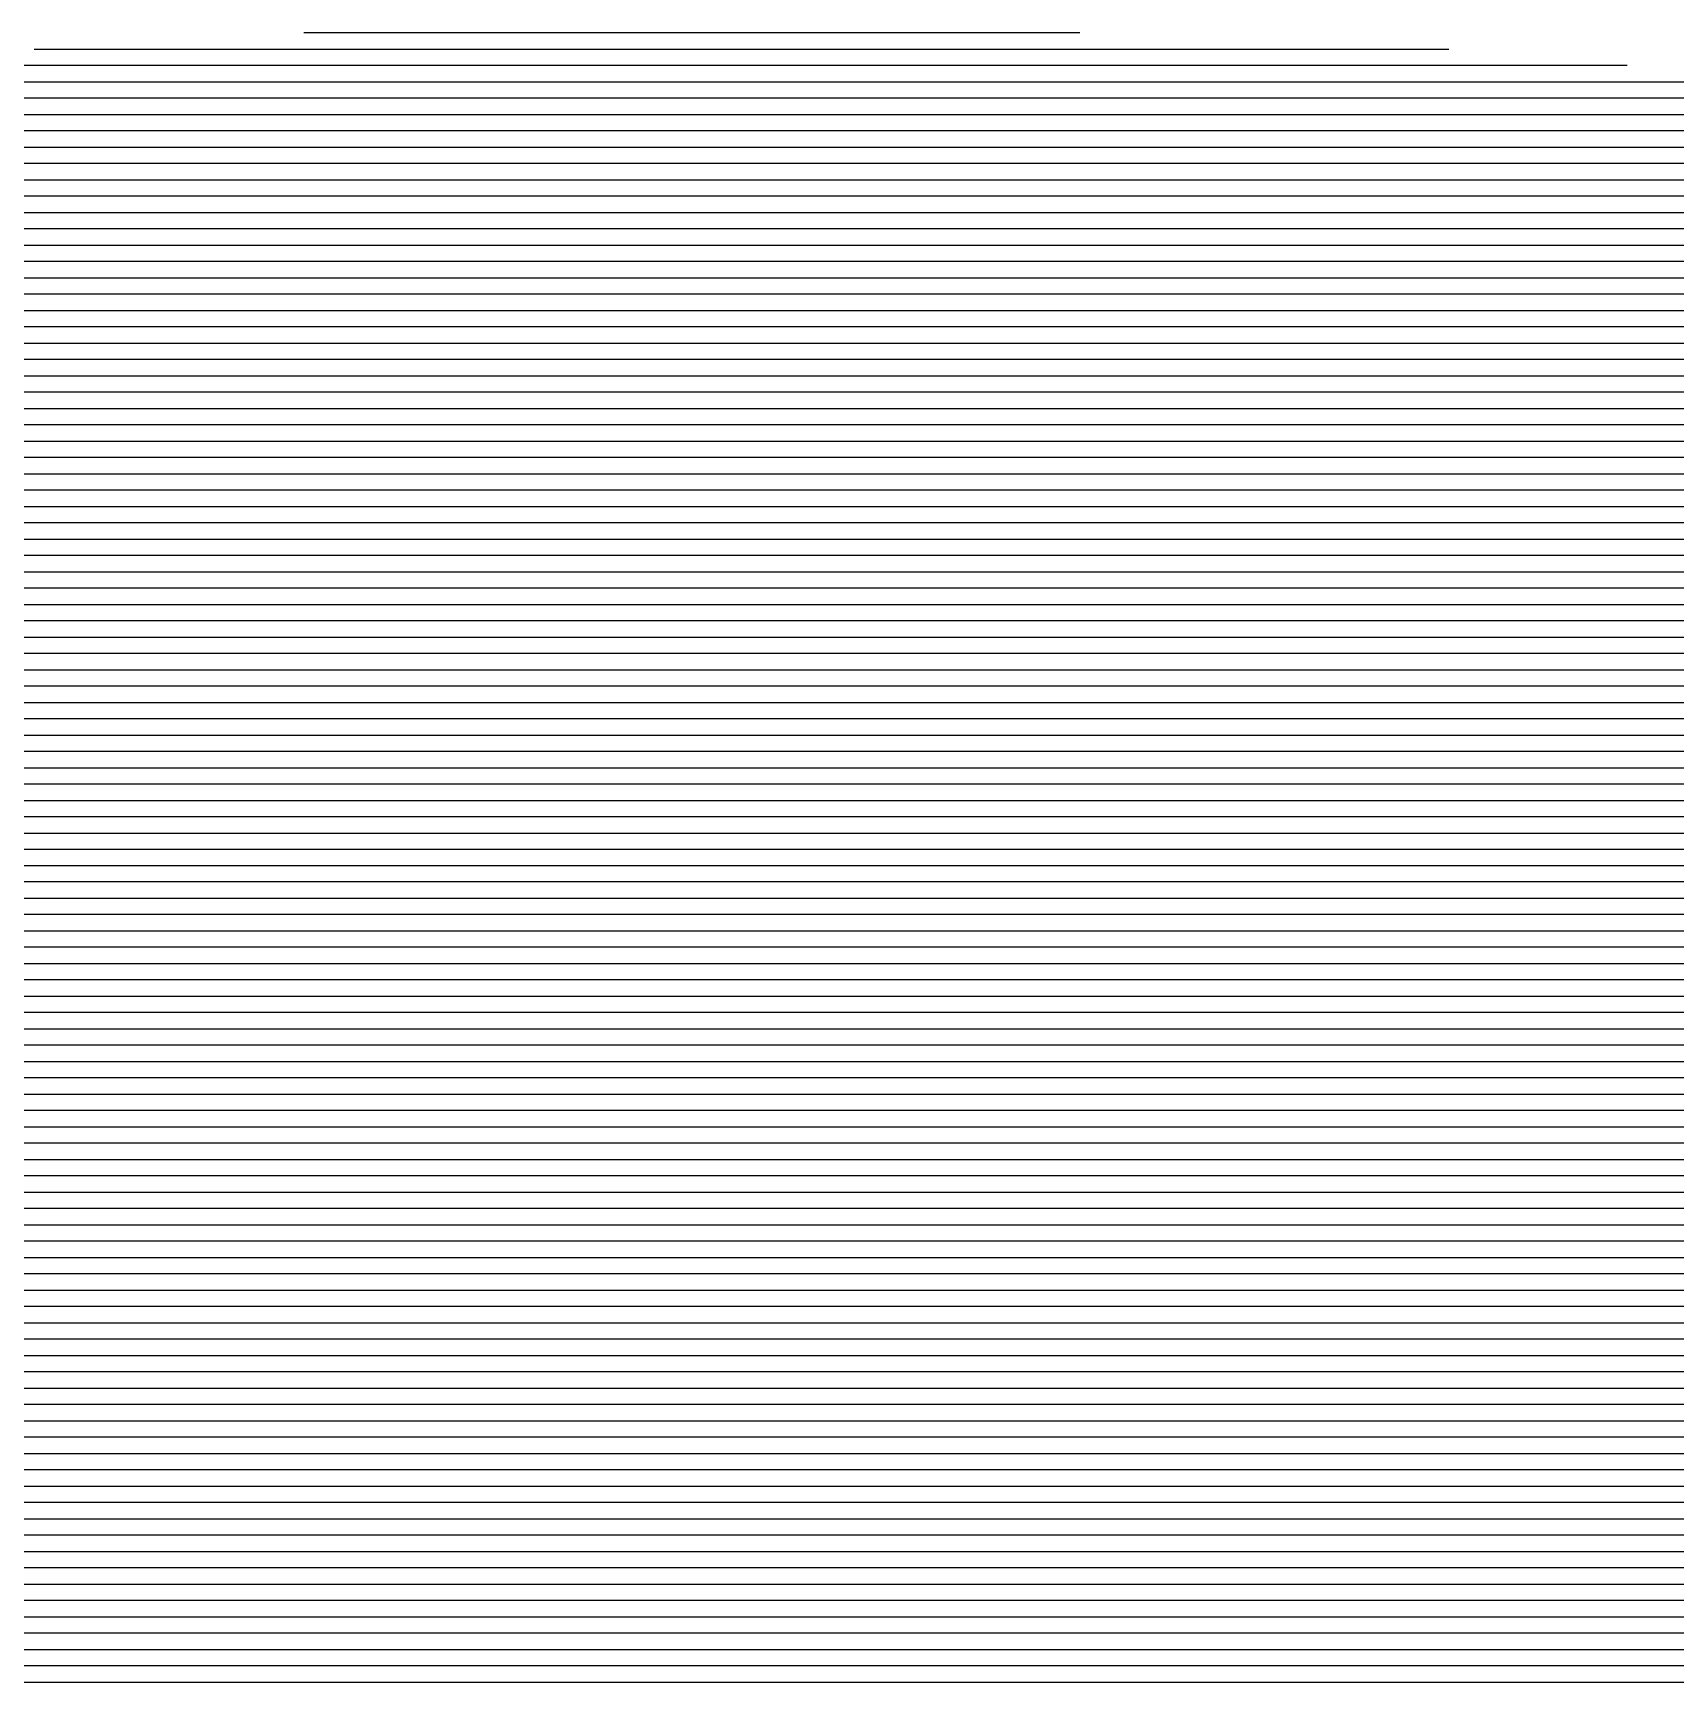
# Model space of a CAD drawing. Header units: metres. Extents: x -6.9 to 6.9, y -7 to 7.
# Drawn here: x -0.308 to 0.698, y 5.98 to 6.99 of the extents above; entities that cross this region are included whole.
import ezdxf

# ---------------------------------------------------------------- set-up
doc = ezdxf.new("R2010")
doc.units = ezdxf.units.M

msp = doc.modelspace()

# ---------------------------------------------------------------- linework, layer by layer
for p, q in [((-0.04697, 6.989597, -0.469276), (-0.141876, 6.989597, -0.485781)), ((-0.045724, 6.989597, -0.469055), (-0.04697, 6.989597, -0.469276)), ((0.333517, 6.989597, -0.402186), (-0.045724, 6.989597, -0.469055)), ((-0.307041, 6.979597, -0.514045), (-0.048691, 6.979597, -0.469113)), ((-0.048691, 6.979597, -0.469113), (-0.045298, 6.979597, -0.468512)), ((-0.045298, 6.979597, -0.468512), (0.472353, 6.979597, -0.377239)), ((0.472353, 6.979597, -0.377239), (0.474096, 6.979597, -0.376926)), ((0.474096, 6.979597, -0.376926), (0.559751, 6.979597, -0.361604)), ((-0.050412, 6.969597, -0.46895), (-0.472207, 6.969597, -0.542309)), ((-0.044872, 6.969597, -0.467969), (-0.050412, 6.969597, -0.46895)), ((0.470145, 6.969597, -0.37716), (-0.044872, 6.969597, -0.467969)), ((0.474107, 6.969597, -0.37645), (0.470145, 6.969597, -0.37716)), ((0.668891, 6.969597, -0.341606), (0.474107, 6.969597, -0.37645)), ((-0.570311, 6.959597, -0.558909), (-0.052132, 6.959597, -0.468788)), ((-0.052132, 6.959597, -0.468788), (-0.044446, 6.959597, -0.467426)), ((-0.044446, 6.959597, -0.467426), (0.467936, 6.959597, -0.377082)), ((0.467936, 6.959597, -0.377082), (0.474118, 6.959597, -0.375973)), ((0.474118, 6.959597, -0.375973), (0.77803, 6.959597, -0.321608)), ((-0.053853, 6.949597, -0.468625), (-0.56939, 6.949597, -0.558287)), ((-0.04402, 6.949597, -0.466883), (-0.053853, 6.949597, -0.468625)), ((0.465728, 6.949597, -0.377003), (-0.04402, 6.949597, -0.466883)), ((0.474129, 6.949597, -0.375496), (0.465728, 6.949597, -0.377003)), ((0.887169, 6.949597, -0.30161), (0.474129, 6.949597, -0.375496)), ((-0.568469, 6.939597, -0.557665), (-0.055574, 6.939597, -0.468463)), ((-0.055574, 6.939597, -0.468463), (-0.043594, 6.939597, -0.46634)), ((-0.043594, 6.939597, -0.46634), (0.463519, 6.939597, -0.376925)), ((0.463519, 6.939597, -0.376925), (0.47414, 6.939597, -0.37502)), ((0.47414, 6.939597, -0.37502), (0.978607, 6.939597, -0.284778)), ((-0.057295, 6.929597, -0.4683), (-0.567547, 6.929597, -0.557043)), ((-0.043168, 6.929597, -0.465797), (-0.057295, 6.929597, -0.4683)), ((0.461311, 6.929597, -0.376847), (-0.043168, 6.929597, -0.465797)), ((0.474152, 6.929597, -0.374543), (0.461311, 6.929597, -0.376847)), ((0.976029, 6.929597, -0.284765), (0.474152, 6.929597, -0.374543)), ((-0.566626, 6.919597, -0.556421), (-0.059015, 6.919597, -0.468138)), ((-0.059015, 6.919597, -0.468138), (-0.042742, 6.919597, -0.465254)), ((-0.042742, 6.919597, -0.465254), (0.459102, 6.919597, -0.376768)), ((0.459102, 6.919597, -0.376768), (0.474163, 6.919597, -0.374067)), ((0.474163, 6.919597, -0.374067), (0.973451, 6.919597, -0.284752)), ((-0.060736, 6.909597, -0.467975), (-0.565705, 6.909597, -0.555799)), ((-0.042317, 6.909597, -0.464711), (-0.060736, 6.909597, -0.467975)), ((0.456894, 6.909597, -0.37669), (-0.042317, 6.909597, -0.464711)), ((0.474174, 6.909597, -0.37359), (0.456894, 6.909597, -0.37669)), ((0.970872, 6.909597, -0.284738), (0.474174, 6.909597, -0.37359)), ((-0.564784, 6.899597, -0.555177), (-0.062457, 6.899597, -0.467813)), ((-0.062457, 6.899597, -0.467813), (-0.041891, 6.899597, -0.464168)), ((-0.041891, 6.899597, -0.464168), (0.454685, 6.899597, -0.376611)), ((0.454685, 6.899597, -0.376611), (0.474185, 6.899597, -0.373114)), ((0.474185, 6.899597, -0.373114), (0.968294, 6.899597, -0.284725)), ((-0.064178, 6.889597, -0.46765), (-0.563863, 6.889597, -0.554555)), ((-0.041465, 6.889597, -0.463626), (-0.064178, 6.889597, -0.46765)), ((0.452477, 6.889597, -0.376533), (-0.041465, 6.889597, -0.463626)), ((0.474196, 6.889597, -0.372637), (0.452477, 6.889597, -0.376533)), ((0.965716, 6.889597, -0.284711), (0.474196, 6.889597, -0.372637)), ((-0.562942, 6.879597, -0.553933), (-0.065898, 6.879597, -0.467488)), ((-0.065898, 6.879597, -0.467488), (-0.041039, 6.879597, -0.463083)), ((-0.041039, 6.879597, -0.463083), (0.450268, 6.879597, -0.376455)), ((0.450268, 6.879597, -0.376455), (0.474208, 6.879597, -0.37216)), ((0.474208, 6.879597, -0.37216), (0.963138, 6.879597, -0.284698)), ((-0.067619, 6.869597, -0.467325), (-0.562021, 6.869597, -0.553311)), ((-0.040613, 6.869597, -0.46254), (-0.067619, 6.869597, -0.467325)), ((0.44806, 6.869597, -0.376376), (-0.040613, 6.869597, -0.46254)), ((0.474219, 6.869597, -0.371684), (0.44806, 6.869597, -0.376376)), ((0.96056, 6.869597, -0.284685), (0.474219, 6.869597, -0.371684)), ((-0.5611, 6.859597, -0.552689), (-0.06934, 6.859597, -0.467163)), ((-0.06934, 6.859597, -0.467163), (-0.040187, 6.859597, -0.461997)), ((-0.040187, 6.859597, -0.461997), (0.445851, 6.859597, -0.376298)), ((0.445851, 6.859597, -0.376298), (0.47423, 6.859597, -0.371207)), ((0.47423, 6.859597, -0.371207), (0.957982, 6.859597, -0.284671)), ((-0.071061, 6.849597, -0.467), (-0.560179, 6.849597, -0.552067)), ((-0.039761, 6.849597, -0.461454), (-0.071061, 6.849597, -0.467)), ((0.443643, 6.849597, -0.376219), (-0.039761, 6.849597, -0.461454)), ((0.474241, 6.849597, -0.370731), (0.443643, 6.849597, -0.376219)), ((0.955404, 6.849597, -0.284658), (0.474241, 6.849597, -0.370731)), ((-0.559258, 6.839597, -0.551445), (-0.072782, 6.839597, -0.466838)), ((-0.072782, 6.839597, -0.466838), (-0.039335, 6.839597, -0.460911)), ((-0.039335, 6.839597, -0.460911), (0.441434, 6.839597, -0.376141)), ((0.441434, 6.839597, -0.376141), (0.474252, 6.839597, -0.370254)), ((0.474252, 6.839597, -0.370254), (0.952826, 6.839597, -0.284645)), ((-0.074502, 6.829597, -0.466675), (-0.558337, 6.829597, -0.550823)), ((-0.03891, 6.829597, -0.460368), (-0.074502, 6.829597, -0.466675)), ((0.439226, 6.829597, -0.376063), (-0.03891, 6.829597, -0.460368)), ((0.474264, 6.829597, -0.369778), (0.439226, 6.829597, -0.376063)), ((0.950248, 6.829597, -0.284631), (0.474264, 6.829597, -0.369778)), ((-0.557416, 6.819597, -0.550201), (-0.076223, 6.819597, -0.466513)), ((-0.076223, 6.819597, -0.466513), (-0.038484, 6.819597, -0.459825)), ((-0.038484, 6.819597, -0.459825), (0.437017, 6.819597, -0.375984)), ((0.437017, 6.819597, -0.375984), (0.474275, 6.819597, -0.369301)), ((0.474275, 6.819597, -0.369301), (0.947669, 6.819597, -0.284618)), ((-0.077944, 6.809597, -0.46635), (-0.556495, 6.809597, -0.549579)), ((-0.038058, 6.809597, -0.459282), (-0.077944, 6.809597, -0.46635)), ((0.434809, 6.809597, -0.375906), (-0.038058, 6.809597, -0.459282)), ((0.474286, 6.809597, -0.368824), (0.434809, 6.809597, -0.375906)), ((0.945091, 6.809597, -0.284604), (0.474286, 6.809597, -0.368824)), ((-0.555574, 6.799597, -0.548957), (-0.079665, 6.799597, -0.466188)), ((-0.079665, 6.799597, -0.466188), (-0.037632, 6.799597, -0.458739)), ((-0.037632, 6.799597, -0.458739), (0.4326, 6.799597, -0.375827)), ((0.4326, 6.799597, -0.375827), (0.474297, 6.799597, -0.368348)), ((0.474297, 6.799597, -0.368348), (0.942513, 6.799597, -0.284591)), ((-0.081385, 6.789597, -0.466025), (-0.554653, 6.789597, -0.548335)), ((-0.037206, 6.789597, -0.458196), (-0.081385, 6.789597, -0.466025)), ((0.430392, 6.789597, -0.375749), (-0.037206, 6.789597, -0.458196)), ((0.474308, 6.789597, -0.367871), (0.430392, 6.789597, -0.375749)), ((0.939935, 6.789597, -0.284578), (0.474308, 6.789597, -0.367871)), ((-0.553732, 6.779597, -0.547713), (-0.083106, 6.779597, -0.465863)), ((-0.083106, 6.779597, -0.465863), (-0.03678, 6.779597, -0.457654)), ((-0.03678, 6.779597, -0.457654), (0.428184, 6.779597, -0.37567)), ((0.428184, 6.779597, -0.37567), (0.47432, 6.779597, -0.367395)), ((0.47432, 6.779597, -0.367395), (0.937357, 6.779597, -0.284564)), ((-0.084827, 6.769597, -0.4657), (-0.552811, 6.769597, -0.547091)), ((-0.036354, 6.769597, -0.457111), (-0.084827, 6.769597, -0.4657)), ((0.425975, 6.769597, -0.375592), (-0.036354, 6.769597, -0.457111)), ((0.474331, 6.769597, -0.366918), (0.425975, 6.769597, -0.375592)), ((0.934779, 6.769597, -0.284551), (0.474331, 6.769597, -0.366918)), ((-0.55189, 6.759597, -0.546469), (-0.086548, 6.759597, -0.465538)), ((-0.086548, 6.759597, -0.465538), (-0.035928, 6.759597, -0.456568)), ((-0.035928, 6.759597, -0.456568), (0.423767, 6.759597, -0.375514)), ((0.423767, 6.759597, -0.375514), (0.474342, 6.759597, -0.366441)), ((0.474342, 6.759597, -0.366441), (0.932201, 6.759597, -0.284537)), ((-0.088268, 6.749597, -0.465375), (-0.550969, 6.749597, -0.545848)), ((-0.035503, 6.749597, -0.456025), (-0.088268, 6.749597, -0.465375)), ((0.421558, 6.749597, -0.375435), (-0.035503, 6.749597, -0.456025)), ((0.474353, 6.749597, -0.365965), (0.421558, 6.749597, -0.375435)), ((0.929623, 6.749597, -0.284524), (0.474353, 6.749597, -0.365965)), ((-0.550048, 6.739597, -0.545226), (-0.089989, 6.739597, -0.465213)), ((-0.089989, 6.739597, -0.465213), (-0.035077, 6.739597, -0.455482)), ((-0.035077, 6.739597, -0.455482), (0.41935, 6.739597, -0.375357)), ((0.41935, 6.739597, -0.375357), (0.474364, 6.739597, -0.365488)), ((0.474364, 6.739597, -0.365488), (0.927044, 6.739597, -0.284511)), ((-0.09171, 6.729597, -0.46505), (-0.549127, 6.729597, -0.544604)), ((-0.034651, 6.729597, -0.454939), (-0.09171, 6.729597, -0.46505)), ((0.417141, 6.729597, -0.375278), (-0.034651, 6.729597, -0.454939)), ((0.474376, 6.729597, -0.365012), (0.417141, 6.729597, -0.375278)), ((0.924466, 6.729597, -0.284497), (0.474376, 6.729597, -0.365012)), ((-0.548206, 6.719597, -0.543982), (-0.093431, 6.719597, -0.464888)), ((-0.093431, 6.719597, -0.464888), (-0.034225, 6.719597, -0.454396)), ((-0.034225, 6.719597, -0.454396), (0.414933, 6.719597, -0.3752)), ((0.414933, 6.719597, -0.3752), (0.474387, 6.719597, -0.364535)), ((0.474387, 6.719597, -0.364535), (0.921888, 6.719597, -0.284484)), ((-0.095151, 6.709597, -0.464725), (-0.547285, 6.709597, -0.54336)), ((-0.033799, 6.709597, -0.453853), (-0.095151, 6.709597, -0.464725)), ((0.412724, 6.709597, -0.375122), (-0.033799, 6.709597, -0.453853)), ((0.474398, 6.709597, -0.364059), (0.412724, 6.709597, -0.375122)), ((0.91931, 6.709597, -0.28447), (0.474398, 6.709597, -0.364059)), ((-0.546364, 6.699597, -0.542738), (-0.096872, 6.699597, -0.464562)), ((-0.096872, 6.699597, -0.464562), (-0.033373, 6.699597, -0.45331)), ((-0.033373, 6.699597, -0.45331), (0.410516, 6.699597, -0.375043)), ((0.410516, 6.699597, -0.375043), (0.474409, 6.699597, -0.363582)), ((0.474409, 6.699597, -0.363582), (0.916732, 6.699597, -0.284457)), ((-0.098593, 6.689597, -0.4644), (-0.545442, 6.689597, -0.542116)), ((-0.032947, 6.689597, -0.452767), (-0.098593, 6.689597, -0.4644)), ((0.408307, 6.689597, -0.374965), (-0.032947, 6.689597, -0.452767)), ((0.47442, 6.689597, -0.363105), (0.408307, 6.689597, -0.374965)), ((0.914154, 6.689597, -0.284444), (0.47442, 6.689597, -0.363105)), ((-0.544521, 6.679597, -0.541494), (-0.100314, 6.679597, -0.464237)), ((-0.100314, 6.679597, -0.464237), (-0.032521, 6.679597, -0.452224)), ((-0.032521, 6.679597, -0.452224), (0.406099, 6.679597, -0.374886)), ((0.406099, 6.679597, -0.374886), (0.474432, 6.679597, -0.362629)), ((0.474432, 6.679597, -0.362629), (0.911576, 6.679597, -0.28443)), ((-0.102035, 6.669597, -0.464075), (-0.5436, 6.669597, -0.540872)), ((-0.032095, 6.669597, -0.451682), (-0.102035, 6.669597, -0.464075)), ((0.40389, 6.669597, -0.374808), (-0.032095, 6.669597, -0.451682)), ((0.474443, 6.669597, -0.362152), (0.40389, 6.669597, -0.374808)), ((0.908998, 6.669597, -0.284417), (0.474443, 6.669597, -0.362152)), ((-0.542679, 6.659597, -0.54025), (-0.103755, 6.659597, -0.463912)), ((-0.103755, 6.659597, -0.463912), (-0.03167, 6.659597, -0.451139)), ((-0.03167, 6.659597, -0.451139), (0.401682, 6.659597, -0.37473)), ((0.401682, 6.659597, -0.37473), (0.474454, 6.659597, -0.361676)), ((0.474454, 6.659597, -0.361676), (0.90642, 6.659597, -0.284404)), ((-0.105476, 6.649597, -0.46375), (-0.541758, 6.649597, -0.539628)), ((-0.031244, 6.649597, -0.450596), (-0.105476, 6.649597, -0.46375)), ((0.399473, 6.649597, -0.374651), (-0.031244, 6.649597, -0.450596)), ((0.474465, 6.649597, -0.361199), (0.399473, 6.649597, -0.374651)), ((0.903841, 6.649597, -0.28439), (0.474465, 6.649597, -0.361199)), ((-0.540837, 6.639597, -0.539006), (-0.107197, 6.639597, -0.463587)), ((-0.107197, 6.639597, -0.463587), (-0.030818, 6.639597, -0.450053)), ((-0.030818, 6.639597, -0.450053), (0.397265, 6.639597, -0.374573)), ((0.397265, 6.639597, -0.374573), (0.474476, 6.639597, -0.360723)), ((0.474476, 6.639597, -0.360723), (0.901263, 6.639597, -0.284377)), ((-0.108918, 6.629597, -0.463425), (-0.539916, 6.629597, -0.538384)), ((-0.030392, 6.629597, -0.44951), (-0.108918, 6.629597, -0.463425)), ((0.395056, 6.629597, -0.374494), (-0.030392, 6.629597, -0.44951)), ((0.474488, 6.629597, -0.360246), (0.395056, 6.629597, -0.374494)), ((0.898685, 6.629597, -0.284363), (0.474488, 6.629597, -0.360246)), ((-0.538995, 6.619597, -0.537762), (-0.110638, 6.619597, -0.463262)), ((-0.110638, 6.619597, -0.463262), (-0.029966, 6.619597, -0.448967)), ((-0.029966, 6.619597, -0.448967), (0.392848, 6.619597, -0.374416)), ((0.392848, 6.619597, -0.374416), (0.474499, 6.619597, -0.359769)), ((0.474499, 6.619597, -0.359769), (0.896107, 6.619597, -0.28435)), ((-0.112359, 6.609597, -0.4631), (-0.538074, 6.609597, -0.53714)), ((-0.02954, 6.609597, -0.448424), (-0.112359, 6.609597, -0.4631)), ((0.390639, 6.609597, -0.374337), (-0.02954, 6.609597, -0.448424)), ((0.47451, 6.609597, -0.359293), (0.390639, 6.609597, -0.374337)), ((0.893529, 6.609597, -0.284337), (0.47451, 6.609597, -0.359293)), ((-0.537153, 6.599597, -0.536518), (-0.11408, 6.599597, -0.462937)), ((-0.11408, 6.599597, -0.462937), (-0.029114, 6.599597, -0.447881)), ((-0.029114, 6.599597, -0.447881), (0.388431, 6.599597, -0.374259)), ((0.388431, 6.599597, -0.374259), (0.474521, 6.599597, -0.358816)), ((0.474521, 6.599597, -0.358816), (0.890951, 6.599597, -0.284323)), ((-0.115801, 6.589597, -0.462775), (-0.536232, 6.589597, -0.535896)), ((-0.028688, 6.589597, -0.447338), (-0.115801, 6.589597, -0.462775)), ((0.386222, 6.589597, -0.374181), (-0.028688, 6.589597, -0.447338)), ((0.474532, 6.589597, -0.35834), (0.386222, 6.589597, -0.374181)), ((0.888373, 6.589597, -0.28431), (0.474532, 6.589597, -0.35834)), ((-0.535311, 6.579597, -0.535274), (-0.117521, 6.579597, -0.462612)), ((-0.117521, 6.579597, -0.462612), (-0.028263, 6.579597, -0.446795)), ((-0.028263, 6.579597, -0.446795), (0.384014, 6.579597, -0.374102)), ((0.384014, 6.579597, -0.374102), (0.474544, 6.579597, -0.357863)), ((0.474544, 6.579597, -0.357863), (0.885795, 6.579597, -0.284296)), ((-0.119242, 6.569597, -0.46245), (-0.53439, 6.569597, -0.534652)), ((-0.027837, 6.569597, -0.446252), (-0.119242, 6.569597, -0.46245)), ((0.381805, 6.569597, -0.374024), (-0.027837, 6.569597, -0.446252)), ((0.474555, 6.569597, -0.357387), (0.381805, 6.569597, -0.374024)), ((0.883216, 6.569597, -0.284283), (0.474555, 6.569597, -0.357387)), ((-0.533469, 6.559597, -0.53403), (-0.120963, 6.559597, -0.462287)), ((-0.120963, 6.559597, -0.462287), (-0.027411, 6.559597, -0.44571)), ((-0.027411, 6.559597, -0.44571), (0.379597, 6.559597, -0.373945)), ((0.379597, 6.559597, -0.373945), (0.474566, 6.559597, -0.35691)), ((0.474566, 6.559597, -0.35691), (0.880638, 6.559597, -0.28427)), ((-0.122684, 6.549597, -0.462125), (-0.532548, 6.549597, -0.533408)), ((-0.026985, 6.549597, -0.445167), (-0.122684, 6.549597, -0.462125)), ((0.377388, 6.549597, -0.373867), (-0.026985, 6.549597, -0.445167)), ((0.474577, 6.549597, -0.356433), (0.377388, 6.549597, -0.373867)), ((0.87806, 6.549597, -0.284256), (0.474577, 6.549597, -0.356433)), ((-0.531627, 6.539597, -0.532786), (-0.124404, 6.539597, -0.461962)), ((-0.124404, 6.539597, -0.461962), (-0.026559, 6.539597, -0.444624)), ((-0.026559, 6.539597, -0.444624), (0.37518, 6.539597, -0.373789)), ((0.37518, 6.539597, -0.373789), (0.474588, 6.539597, -0.355957)), ((0.474588, 6.539597, -0.355957), (0.875482, 6.539597, -0.284243)), ((-0.126125, 6.529597, -0.4618), (-0.530706, 6.529597, -0.532164)), ((-0.026133, 6.529597, -0.444081), (-0.126125, 6.529597, -0.4618)), ((0.372971, 6.529597, -0.37371), (-0.026133, 6.529597, -0.444081)), ((0.474599, 6.529597, -0.35548), (0.372971, 6.529597, -0.37371)), ((0.872904, 6.529597, -0.28423), (0.474599, 6.529597, -0.35548)), ((-0.529785, 6.519597, -0.531542), (-0.127846, 6.519597, -0.461637)), ((-0.127846, 6.519597, -0.461637), (-0.025707, 6.519597, -0.443538)), ((-0.025707, 6.519597, -0.443538), (0.370763, 6.519597, -0.373632)), ((0.370763, 6.519597, -0.373632), (0.474611, 6.519597, -0.355004)), ((0.474611, 6.519597, -0.355004), (0.870326, 6.519597, -0.284216)), ((-0.129567, 6.509597, -0.461475), (-0.528864, 6.509597, -0.53092)), ((-0.025281, 6.509597, -0.442995), (-0.129567, 6.509597, -0.461475)), ((0.368554, 6.509597, -0.373553), (-0.025281, 6.509597, -0.442995)), ((0.474622, 6.509597, -0.354527), (0.368554, 6.509597, -0.373553)), ((0.867748, 6.509597, -0.284203), (0.474622, 6.509597, -0.354527)), ((-0.527943, 6.499597, -0.530298), (-0.131287, 6.499597, -0.461312)), ((-0.131287, 6.499597, -0.461312), (-0.024855, 6.499597, -0.442452)), ((-0.024855, 6.499597, -0.442452), (0.366346, 6.499597, -0.373475)), ((0.366346, 6.499597, -0.373475), (0.474633, 6.499597, -0.35405)), ((0.474633, 6.499597, -0.35405), (0.86517, 6.499597, -0.284189)), ((-0.133008, 6.489597, -0.46115), (-0.527022, 6.489597, -0.529676)), ((-0.02443, 6.489597, -0.441909), (-0.133008, 6.489597, -0.46115)), ((0.364137, 6.489597, -0.373396), (-0.02443, 6.489597, -0.441909)), ((0.474644, 6.489597, -0.353574), (0.364137, 6.489597, -0.373396)), ((0.862591, 6.489597, -0.284176), (0.474644, 6.489597, -0.353574)), ((-0.526101, 6.479597, -0.529054), (-0.134729, 6.479597, -0.460987)), ((-0.134729, 6.479597, -0.460987), (-0.024004, 6.479597, -0.441366)), ((-0.024004, 6.479597, -0.441366), (0.361929, 6.479597, -0.373318)), ((0.361929, 6.479597, -0.373318), (0.474655, 6.479597, -0.353097)), ((0.474655, 6.479597, -0.353097), (0.860013, 6.479597, -0.284163)), ((-0.13645, 6.469597, -0.460825), (-0.52518, 6.469597, -0.528432)), ((-0.023578, 6.469597, -0.440823), (-0.13645, 6.469597, -0.460825)), ((0.35972, 6.469597, -0.37324), (-0.023578, 6.469597, -0.440823)), ((0.474667, 6.469597, -0.352621), (0.35972, 6.469597, -0.37324)), ((0.857435, 6.469597, -0.284149), (0.474667, 6.469597, -0.352621)), ((-0.524258, 6.459597, -0.52781), (-0.138171, 6.459597, -0.460662)), ((-0.138171, 6.459597, -0.460662), (-0.023152, 6.459597, -0.44028)), ((-0.023152, 6.459597, -0.44028), (0.357512, 6.459597, -0.373161)), ((0.357512, 6.459597, -0.373161), (0.474678, 6.459597, -0.352144)), ((0.474678, 6.459597, -0.352144), (0.854857, 6.459597, -0.284136)), ((-0.139891, 6.449597, -0.4605), (-0.523337, 6.449597, -0.527188)), ((-0.022726, 6.449597, -0.439738), (-0.139891, 6.449597, -0.4605)), ((0.355303, 6.449597, -0.373083), (-0.022726, 6.449597, -0.439738)), ((0.474689, 6.449597, -0.351668), (0.355303, 6.449597, -0.373083)), ((0.852279, 6.449597, -0.284122), (0.474689, 6.449597, -0.351668)), ((-0.522416, 6.439597, -0.526566), (-0.141612, 6.439597, -0.460337)), ((-0.141612, 6.439597, -0.460337), (-0.0223, 6.439597, -0.439195)), ((-0.0223, 6.439597, -0.439195), (0.353095, 6.439597, -0.373004)), ((0.353095, 6.439597, -0.373004), (0.4747, 6.439597, -0.351191)), ((0.4747, 6.439597, -0.351191), (0.849701, 6.439597, -0.284109)), ((-0.143333, 6.429597, -0.460174), (-0.521495, 6.429597, -0.525944)), ((-0.021874, 6.429597, -0.438652), (-0.143333, 6.429597, -0.460174)), ((0.350886, 6.429597, -0.372926), (-0.021874, 6.429597, -0.438652)), ((0.474711, 6.429597, -0.350714), (0.350886, 6.429597, -0.372926)), ((0.847123, 6.429597, -0.284096), (0.474711, 6.429597, -0.350714)), ((-0.520574, 6.419597, -0.525322), (-0.145054, 6.419597, -0.460012)), ((-0.145054, 6.419597, -0.460012), (-0.021448, 6.419597, -0.438109)), ((-0.021448, 6.419597, -0.438109), (0.348678, 6.419597, -0.372848)), ((0.348678, 6.419597, -0.372848), (0.474723, 6.419597, -0.350238)), ((0.474723, 6.419597, -0.350238), (0.844545, 6.419597, -0.284082)), ((-0.146774, 6.409597, -0.459849), (-0.519653, 6.409597, -0.5247)), ((-0.021023, 6.409597, -0.437566), (-0.146774, 6.409597, -0.459849)), ((0.346469, 6.409597, -0.372769), (-0.021023, 6.409597, -0.437566)), ((0.474734, 6.409597, -0.349761), (0.346469, 6.409597, -0.372769)), ((0.841967, 6.409597, -0.284069), (0.474734, 6.409597, -0.349761)), ((-0.518732, 6.399597, -0.524078), (-0.148495, 6.399597, -0.459687)), ((-0.148495, 6.399597, -0.459687), (-0.020597, 6.399597, -0.437023)), ((-0.020597, 6.399597, -0.437023), (0.344261, 6.399597, -0.372691)), ((0.344261, 6.399597, -0.372691), (0.474745, 6.399597, -0.349285)), ((0.474745, 6.399597, -0.349285), (0.839388, 6.399597, -0.284055)), ((-0.150216, 6.389597, -0.459524), (-0.517811, 6.389597, -0.523456)), ((-0.020171, 6.389597, -0.43648), (-0.150216, 6.389597, -0.459524)), ((0.342052, 6.389597, -0.372612), (-0.020171, 6.389597, -0.43648)), ((0.474756, 6.389597, -0.348808), (0.342052, 6.389597, -0.372612)), ((0.83681, 6.389597, -0.284042), (0.474756, 6.389597, -0.348808)), ((-0.51689, 6.379597, -0.522834), (-0.151937, 6.379597, -0.459362)), ((-0.151937, 6.379597, -0.459362), (-0.019745, 6.379597, -0.435937)), ((-0.019745, 6.379597, -0.435937), (0.339844, 6.379597, -0.372534)), ((0.339844, 6.379597, -0.372534), (0.474767, 6.379597, -0.348332)), ((0.474767, 6.379597, -0.348332), (0.834232, 6.379597, -0.284029)), ((-0.153657, 6.369597, -0.459199), (-0.515969, 6.369597, -0.522212)), ((-0.019319, 6.369597, -0.435394), (-0.153657, 6.369597, -0.459199)), ((0.337635, 6.369597, -0.372456), (-0.019319, 6.369597, -0.435394)), ((0.474779, 6.369597, -0.347855), (0.337635, 6.369597, -0.372456)), ((0.831654, 6.369597, -0.284015), (0.474779, 6.369597, -0.347855)), ((-0.515048, 6.359597, -0.52159), (-0.155378, 6.359597, -0.459037)), ((-0.155378, 6.359597, -0.459037), (-0.018893, 6.359597, -0.434851)), ((-0.018893, 6.359597, -0.434851), (0.335427, 6.359597, -0.372377)), ((0.335427, 6.359597, -0.372377), (0.47479, 6.359597, -0.347378)), ((0.47479, 6.359597, -0.347378), (0.829076, 6.359597, -0.284002)), ((-0.157099, 6.349597, -0.458874), (-0.514127, 6.349597, -0.520968)), ((-0.018467, 6.349597, -0.434308), (-0.157099, 6.349597, -0.458874)), ((0.333218, 6.349597, -0.372299), (-0.018467, 6.349597, -0.434308)), ((0.474801, 6.349597, -0.346902), (0.333218, 6.349597, -0.372299)), ((0.826498, 6.349597, -0.283989), (0.474801, 6.349597, -0.346902)), ((-0.513206, 6.339597, -0.520346), (-0.15882, 6.339597, -0.458712)), ((-0.15882, 6.339597, -0.458712), (-0.018041, 6.339597, -0.433766)), ((-0.018041, 6.339597, -0.433766), (0.33101, 6.339597, -0.37222)), ((0.33101, 6.339597, -0.37222), (0.474812, 6.339597, -0.346425)), ((0.474812, 6.339597, -0.346425), (0.82392, 6.339597, -0.283975)), ((-0.16054, 6.329597, -0.458549), (-0.512285, 6.329597, -0.519724)), ((-0.017616, 6.329597, -0.433223), (-0.16054, 6.329597, -0.458549)), ((0.328801, 6.329597, -0.372142), (-0.017616, 6.329597, -0.433223)), ((0.474823, 6.329597, -0.345949), (0.328801, 6.329597, -0.372142)), ((0.821342, 6.329597, -0.283962), (0.474823, 6.329597, -0.345949)), ((-0.511364, 6.319597, -0.519102), (-0.162261, 6.319597, -0.458387)), ((-0.162261, 6.319597, -0.458387), (-0.01719, 6.319597, -0.43268)), ((-0.01719, 6.319597, -0.43268), (0.326593, 6.319597, -0.372063)), ((0.326593, 6.319597, -0.372063), (0.474835, 6.319597, -0.345472)), ((0.474835, 6.319597, -0.345472), (0.818763, 6.319597, -0.283948)), ((-0.163982, 6.309597, -0.458224), (-0.510443, 6.309597, -0.51848)), ((-0.016764, 6.309597, -0.432137), (-0.163982, 6.309597, -0.458224)), ((0.324385, 6.309597, -0.371985), (-0.016764, 6.309597, -0.432137)), ((0.474846, 6.309597, -0.344996), (0.324385, 6.309597, -0.371985)), ((0.816185, 6.309597, -0.283935), (0.474846, 6.309597, -0.344996)), ((-0.509522, 6.299597, -0.517858), (-0.165703, 6.299597, -0.458062)), ((-0.165703, 6.299597, -0.458062), (-0.016338, 6.299597, -0.431594)), ((-0.016338, 6.299597, -0.431594), (0.322176, 6.299597, -0.371907)), ((0.322176, 6.299597, -0.371907), (0.474857, 6.299597, -0.344519)), ((0.474857, 6.299597, -0.344519), (0.813607, 6.299597, -0.283922)), ((-0.167424, 6.289597, -0.457899), (-0.508601, 6.289597, -0.517236)), ((-0.015912, 6.289597, -0.431051), (-0.167424, 6.289597, -0.457899)), ((0.319968, 6.289597, -0.371828), (-0.015912, 6.289597, -0.431051)), ((0.474868, 6.289597, -0.344042), (0.319968, 6.289597, -0.371828)), ((0.811029, 6.289597, -0.283908), (0.474868, 6.289597, -0.344042)), ((-0.50768, 6.279597, -0.516614), (-0.169144, 6.279597, -0.457737)), ((-0.169144, 6.279597, -0.457737), (-0.015486, 6.279597, -0.430508)), ((-0.015486, 6.279597, -0.430508), (0.317759, 6.279597, -0.37175)), ((0.317759, 6.279597, -0.37175), (0.474879, 6.279597, -0.343566)), ((0.474879, 6.279597, -0.343566), (0.808451, 6.279597, -0.283895)), ((-0.170865, 6.269597, -0.457574), (-0.506759, 6.269597, -0.515993)), ((-0.01506, 6.269597, -0.429965), (-0.170865, 6.269597, -0.457574)), ((0.315551, 6.269597, -0.371671), (-0.01506, 6.269597, -0.429965)), ((0.474891, 6.269597, -0.343089), (0.315551, 6.269597, -0.371671)), ((0.805873, 6.269597, -0.283881), (0.474891, 6.269597, -0.343089)), ((-0.505838, 6.259597, -0.515371), (-0.172586, 6.259597, -0.457412)), ((-0.172586, 6.259597, -0.457412), (-0.014634, 6.259597, -0.429422)), ((-0.014634, 6.259597, -0.429422), (0.313342, 6.259597, -0.371593)), ((0.313342, 6.259597, -0.371593), (0.474902, 6.259597, -0.342613)), ((0.474902, 6.259597, -0.342613), (0.803295, 6.259597, -0.283868)), ((-0.174307, 6.249597, -0.457249), (-0.504917, 6.249597, -0.514749)), ((-0.014208, 6.249597, -0.428879), (-0.174307, 6.249597, -0.457249)), ((0.311134, 6.249597, -0.371515), (-0.014208, 6.249597, -0.428879)), ((0.474913, 6.249597, -0.342136), (0.311134, 6.249597, -0.371515)), ((0.800717, 6.249597, -0.283855), (0.474913, 6.249597, -0.342136)), ((-0.503996, 6.239597, -0.514127), (-0.176027, 6.239597, -0.457087)), ((-0.176027, 6.239597, -0.457087), (-0.013783, 6.239597, -0.428336)), ((-0.013783, 6.239597, -0.428336), (0.308925, 6.239597, -0.371436)), ((0.308925, 6.239597, -0.371436), (0.474924, 6.239597, -0.341659)), ((0.474924, 6.239597, -0.341659), (0.798138, 6.239597, -0.283841)), ((-0.177748, 6.229597, -0.456924), (-0.503074, 6.229597, -0.513505)), ((-0.013357, 6.229597, -0.427794), (-0.177748, 6.229597, -0.456924)), ((0.306717, 6.229597, -0.371358), (-0.013357, 6.229597, -0.427794)), ((0.474935, 6.229597, -0.341183), (0.306717, 6.229597, -0.371358)), ((0.79556, 6.229597, -0.283828), (0.474935, 6.229597, -0.341183)), ((-0.502153, 6.219597, -0.512883), (-0.179469, 6.219597, -0.456762)), ((-0.179469, 6.219597, -0.456762), (-0.012931, 6.219597, -0.427251)), ((-0.012931, 6.219597, -0.427251), (0.304508, 6.219597, -0.371279)), ((0.304508, 6.219597, -0.371279), (0.474947, 6.219597, -0.340706)), ((0.474947, 6.219597, -0.340706), (0.792982, 6.219597, -0.283815)), ((-0.18119, 6.209597, -0.456599), (-0.501232, 6.209597, -0.512261)), ((-0.012505, 6.209597, -0.426708), (-0.18119, 6.209597, -0.456599)), ((0.3023, 6.209597, -0.371201), (-0.012505, 6.209597, -0.426708)), ((0.474958, 6.209597, -0.34023), (0.3023, 6.209597, -0.371201)), ((0.790404, 6.209597, -0.283801), (0.474958, 6.209597, -0.34023)), ((-0.500311, 6.199597, -0.511639), (-0.18291, 6.199597, -0.456437)), ((-0.18291, 6.199597, -0.456437), (-0.012079, 6.199597, -0.426165)), ((-0.012079, 6.199597, -0.426165), (0.300091, 6.199597, -0.371123)), ((0.300091, 6.199597, -0.371123), (0.474969, 6.199597, -0.339753)), ((0.474969, 6.199597, -0.339753), (0.787826, 6.199597, -0.283788)), ((-0.184631, 6.189597, -0.456274), (-0.49939, 6.189597, -0.511017)), ((-0.011653, 6.189597, -0.425622), (-0.184631, 6.189597, -0.456274)), ((0.297883, 6.189597, -0.371044), (-0.011653, 6.189597, -0.425622)), ((0.47498, 6.189597, -0.339277), (0.297883, 6.189597, -0.371044)), ((0.785248, 6.189597, -0.283774), (0.47498, 6.189597, -0.339277)), ((-0.498469, 6.179597, -0.510395), (-0.186352, 6.179597, -0.456111)), ((-0.186352, 6.179597, -0.456111), (-0.011227, 6.179597, -0.425079)), ((-0.011227, 6.179597, -0.425079), (0.295674, 6.179597, -0.370966)), ((0.295674, 6.179597, -0.370966), (0.474991, 6.179597, -0.3388)), ((0.474991, 6.179597, -0.3388), (0.78267, 6.179597, -0.283761)), ((-0.188073, 6.169597, -0.455949), (-0.497548, 6.169597, -0.509773)), ((-0.010801, 6.169597, -0.424536), (-0.188073, 6.169597, -0.455949)), ((0.293466, 6.169597, -0.370887), (-0.010801, 6.169597, -0.424536)), ((0.475003, 6.169597, -0.338323), (0.293466, 6.169597, -0.370887)), ((0.780092, 6.169597, -0.283748), (0.475003, 6.169597, -0.338323)), ((-0.496627, 6.159597, -0.509151), (-0.189793, 6.159597, -0.455786)), ((-0.189793, 6.159597, -0.455786), (-0.010376, 6.159597, -0.423993)), ((-0.010376, 6.159597, -0.423993), (0.291257, 6.159597, -0.370809)), ((0.291257, 6.159597, -0.370809), (0.475014, 6.159597, -0.337847)), ((0.475014, 6.159597, -0.337847), (0.777514, 6.159597, -0.283734)), ((-0.191514, 6.149597, -0.455624), (-0.495706, 6.149597, -0.508529)), ((-0.00995, 6.149597, -0.42345), (-0.191514, 6.149597, -0.455624)), ((0.289049, 6.149597, -0.37073), (-0.00995, 6.149597, -0.42345)), ((0.475025, 6.149597, -0.33737), (0.289049, 6.149597, -0.37073)), ((0.774935, 6.149597, -0.283721), (0.475025, 6.149597, -0.33737)), ((-0.494785, 6.139597, -0.507907), (-0.193235, 6.139597, -0.455461)), ((-0.193235, 6.139597, -0.455461), (-0.009524, 6.139597, -0.422907)), ((-0.009524, 6.139597, -0.422907), (0.28684, 6.139597, -0.370652)), ((0.28684, 6.139597, -0.370652), (0.475036, 6.139597, -0.336894)), ((0.475036, 6.139597, -0.336894), (0.772357, 6.139597, -0.283707)), ((-0.194956, 6.129597, -0.455299), (-0.493864, 6.129597, -0.507285)), ((-0.009098, 6.129597, -0.422364), (-0.194956, 6.129597, -0.455299)), ((0.284632, 6.129597, -0.370574), (-0.009098, 6.129597, -0.422364)), ((0.475047, 6.129597, -0.336417), (0.284632, 6.129597, -0.370574)), ((0.769779, 6.129597, -0.283694), (0.475047, 6.129597, -0.336417)), ((-0.492943, 6.119597, -0.506663), (-0.196676, 6.119597, -0.455136)), ((-0.196676, 6.119597, -0.455136), (-0.008672, 6.119597, -0.421822)), ((-0.008672, 6.119597, -0.421822), (0.282423, 6.119597, -0.370495)), ((0.282423, 6.119597, -0.370495), (0.475059, 6.119597, -0.335941)), ((0.475059, 6.119597, -0.335941), (0.767201, 6.119597, -0.283681)), ((-0.198397, 6.109597, -0.454974), (-0.492022, 6.109597, -0.506041)), ((-0.008246, 6.109597, -0.421279), (-0.198397, 6.109597, -0.454974)), ((0.280215, 6.109597, -0.370417), (-0.008246, 6.109597, -0.421279)), ((0.47507, 6.109597, -0.335464), (0.280215, 6.109597, -0.370417)), ((0.764623, 6.109597, -0.283667), (0.47507, 6.109597, -0.335464)), ((-0.491101, 6.099597, -0.505419), (-0.200118, 6.099597, -0.454811)), ((-0.200118, 6.099597, -0.454811), (-0.00782, 6.099597, -0.420736)), ((-0.00782, 6.099597, -0.420736), (0.278006, 6.099597, -0.370338)), ((0.278006, 6.099597, -0.370338), (0.475081, 6.099597, -0.334987)), ((0.475081, 6.099597, -0.334987), (0.762045, 6.099597, -0.283654)), ((-0.201839, 6.089597, -0.454649), (-0.49018, 6.089597, -0.504797)), ((-0.007394, 6.089597, -0.420193), (-0.201839, 6.089597, -0.454649)), ((0.275798, 6.089597, -0.37026), (-0.007394, 6.089597, -0.420193)), ((0.475092, 6.089597, -0.334511), (0.275798, 6.089597, -0.37026)), ((0.759467, 6.089597, -0.283641), (0.475092, 6.089597, -0.334511)), ((-0.489259, 6.079597, -0.504175), (-0.20356, 6.079597, -0.454486)), ((-0.20356, 6.079597, -0.454486), (-0.006969, 6.079597, -0.41965)), ((-0.006969, 6.079597, -0.41965), (0.273589, 6.079597, -0.370182)), ((0.273589, 6.079597, -0.370182), (0.475103, 6.079597, -0.334034)), ((0.475103, 6.079597, -0.334034), (0.756889, 6.079597, -0.283627)), ((-0.20528, 6.069597, -0.454324), (-0.488338, 6.069597, -0.503553)), ((-0.006543, 6.069597, -0.419107), (-0.20528, 6.069597, -0.454324)), ((0.271381, 6.069597, -0.370103), (-0.006543, 6.069597, -0.419107)), ((0.475115, 6.069597, -0.333558), (0.271381, 6.069597, -0.370103)), ((0.75431, 6.069597, -0.283614), (0.475115, 6.069597, -0.333558)), ((-0.487417, 6.059597, -0.502931), (-0.207001, 6.059597, -0.454161)), ((-0.207001, 6.059597, -0.454161), (-0.006117, 6.059597, -0.418564)), ((-0.006117, 6.059597, -0.418564), (0.269172, 6.059597, -0.370025)), ((0.269172, 6.059597, -0.370025), (0.475126, 6.059597, -0.333081)), ((0.475126, 6.059597, -0.333081), (0.751732, 6.059597, -0.2836)), ((-0.208722, 6.049597, -0.453999), (-0.486496, 6.049597, -0.502309)), ((-0.005691, 6.049597, -0.418021), (-0.208722, 6.049597, -0.453999)), ((0.266964, 6.049597, -0.369946), (-0.005691, 6.049597, -0.418021)), ((0.475137, 6.049597, -0.332605), (0.266964, 6.049597, -0.369946)), ((0.749154, 6.049597, -0.283587), (0.475137, 6.049597, -0.332605)), ((-0.485575, 6.039597, -0.501687), (-0.210443, 6.039597, -0.453836)), ((-0.210443, 6.039597, -0.453836), (-0.005265, 6.039597, -0.417478)), ((-0.005265, 6.039597, -0.417478), (0.264755, 6.039597, -0.369868)), ((0.264755, 6.039597, -0.369868), (0.475148, 6.039597, -0.332128)), ((0.475148, 6.039597, -0.332128), (0.746576, 6.039597, -0.283574)), ((-0.212163, 6.029597, -0.453674), (-0.484654, 6.029597, -0.501065)), ((-0.004839, 6.029597, -0.416935), (-0.212163, 6.029597, -0.453674)), ((0.262547, 6.029597, -0.36979), (-0.004839, 6.029597, -0.416935)), ((0.475159, 6.029597, -0.331651), (0.262547, 6.029597, -0.36979)), ((0.743998, 6.029597, -0.28356), (0.475159, 6.029597, -0.331651)), ((-0.483733, 6.019597, -0.500443), (-0.213884, 6.019597, -0.453511)), ((-0.215605, 6.009597, -0.453349), (-0.482812, 6.009597, -0.499821)), ((-0.003987, 6.009597, -0.41585), (-0.215605, 6.009597, -0.453349)), ((-0.213884, 6.019597, -0.453511), (-0.004413, 6.019597, -0.416393)), ((-0.004413, 6.019597, -0.416393), (0.260338, 6.019597, -0.369711)), ((0.25813, 6.009597, -0.369633), (-0.003987, 6.009597, -0.41585)), ((0.475182, 6.009597, -0.330698), (0.25813, 6.009597, -0.369633)), ((0.260338, 6.019597, -0.369711), (0.475171, 6.019597, -0.331175)), ((0.475171, 6.019597, -0.331175), (0.74142, 6.019597, -0.283547)), ((0.738842, 6.009597, -0.283533), (0.475182, 6.009597, -0.330698)), ((-0.481891, 5.999597, -0.499199), (-0.217326, 5.999597, -0.453186)), ((-0.217326, 5.999597, -0.453186), (-0.003561, 5.999597, -0.415307)), ((-0.003561, 5.999597, -0.415307), (0.255921, 5.999597, -0.369554)), ((0.255921, 5.999597, -0.369554), (0.475193, 5.999597, -0.330222)), ((0.475193, 5.999597, -0.330222), (0.736264, 5.999597, -0.28352)), ((-0.219046, 5.989597, -0.453024), (-0.480969, 5.989597, -0.498577)), ((-0.003136, 5.989597, -0.414764), (-0.219046, 5.989597, -0.453024)), ((0.253713, 5.989597, -0.369476), (-0.003136, 5.989597, -0.414764)), ((0.475204, 5.989597, -0.329745), (0.253713, 5.989597, -0.369476)), ((0.733686, 5.989597, -0.283507), (0.475204, 5.989597, -0.329745)), ((-0.480048, 5.979597, -0.497955), (-0.220767, 5.979597, -0.452861)), ((-0.220767, 5.979597, -0.452861), (-0.00271, 5.979597, -0.414221)), ((-0.00271, 5.979597, -0.414221), (0.251504, 5.979597, -0.369397)), ((0.251504, 5.979597, -0.369397), (0.475215, 5.979597, -0.329268)), ((0.475215, 5.979597, -0.329268), (0.731107, 5.979597, -0.283493))]:
    msp.add_line(p, q)

doc.saveas('drawing.dxf')
